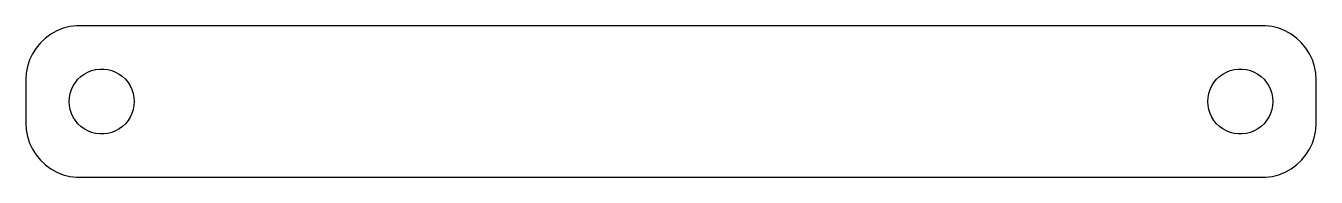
# Model space of a CAD drawing. Header units: metres. Extents: x -60 to 60, y -7 to 7.
import ezdxf

# ---------------------------------------------------------------- set-up
doc = ezdxf.new("R2010")
doc.units = ezdxf.units.M

msp = doc.modelspace()

# ---------------------------------------------------------------- linework, layer by layer
for p, q in [((-57.1791, 6.22163), (-57.6871, 5.85255)), ((-56.6289, 6.52412), (-57.1791, 6.22163)), ((-56.0451, 6.75528), (-56.6289, 6.52412)), ((-55.4369, 6.91142), (-56.0451, 6.75528)), ((-54.8139, 6.99013), (-55.4369, 6.91142)), ((54.8139, 6.99013), (-54.8139, 6.99013)), ((55.4369, 6.91142), (54.8139, 6.99013)), ((56.0451, 6.75528), (55.4369, 6.91142)), ((56.6289, 6.52412), (56.0451, 6.75528)), ((57.1791, 6.22163), (56.6289, 6.52412)), ((57.6871, 5.85255), (57.1791, 6.22163)), ((-58.5451, 4.93892), (-58.8815, 4.40877)), ((-58.1448, 5.42273), (-58.5451, 4.93892)), ((-57.6871, 5.85255), (-58.1448, 5.42273)), ((58.1448, 5.42273), (57.6871, 5.85255)), ((58.5451, 4.93892), (58.1448, 5.42273)), ((58.8815, 4.40877), (58.5451, 4.93892)), ((-59.1489, 3.84062), (-59.3429, 3.24344)), ((-58.8815, 4.40877), (-59.1489, 3.84062)), ((59.1489, 3.84062), (58.8815, 4.40877)), ((59.3429, 3.24344), (59.1489, 3.84062)), ((-59.4606, 2.62666), (-59.5, 2)), ((-59.3429, 3.24344), (-59.4606, 2.62666)), ((-54.4123, 2.31154), (-54.1075, 2.53297)), ((-54.1075, 2.53297), (-53.7773, 2.71448)), ((-53.7773, 2.71448), (-53.427, 2.85316)), ((-53.427, 2.85316), (-53.0621, 2.94685)), ((-53.0621, 2.94685), (-52.6884, 2.99408)), ((-52.6884, 2.99408), (-52.3116, 2.99408)), ((-52.3116, 2.99408), (-51.9379, 2.94685)), ((-51.9379, 2.94685), (-51.5729, 2.85316)), ((-51.5729, 2.85316), (-51.2227, 2.71448)), ((-51.2227, 2.71448), (-50.8925, 2.53297)), ((-50.8925, 2.53297), (-50.5877, 2.31154)), ((50.5877, 2.31154), (50.8925, 2.53297)), ((50.8925, 2.53297), (51.2227, 2.71448)), ((51.2227, 2.71448), (51.5729, 2.85316)), ((51.5729, 2.85316), (51.9379, 2.94685)), ((51.9379, 2.94685), (52.3116, 2.99408)), ((52.3116, 2.99408), (52.6884, 2.99408)), ((52.6884, 2.99408), (53.0621, 2.94685)), ((53.0621, 2.94685), (53.427, 2.85316)), ((53.427, 2.85316), (53.7773, 2.71448)), ((53.7773, 2.71448), (54.1075, 2.53297)), ((54.1075, 2.53297), (54.4123, 2.31154)), ((59.4606, 2.62666), (59.3429, 3.24344)), ((59.5, 2), (59.4606, 2.62666)), ((-59.5, 2), (-59.5, -2)), ((-55.2893, 1.10437), (-55.1289, 1.44525)), ((-55.1289, 1.44525), (-54.927, 1.76335)), ((-54.927, 1.76335), (-54.6869, 2.05363)), ((-54.6869, 2.05363), (-54.4123, 2.31154)), ((-50.5877, 2.31154), (-50.3131, 2.05363)), ((-50.3131, 2.05363), (-50.0729, 1.76335)), ((-50.0729, 1.76335), (-49.8711, 1.44525)), ((-49.8711, 1.44525), (-49.7107, 1.10437)), ((49.7107, 1.10437), (49.8711, 1.44525)), ((49.8711, 1.44525), (50.0729, 1.76335)), ((50.0729, 1.76335), (50.3131, 2.05363)), ((50.3131, 2.05363), (50.5877, 2.31154)), ((54.4123, 2.31154), (54.6869, 2.05363)), ((54.6869, 2.05363), (54.927, 1.76335)), ((54.927, 1.76335), (55.1289, 1.44525)), ((55.1289, 1.44525), (55.2893, 1.10437)), ((59.5, -2), (59.5, 2)), ((-55.5, 0), (-55.4763, 0.375992)), ((-55.4763, -0.375992), (-55.5, 0)), ((-55.4763, 0.375992), (-55.4057, 0.746063)), ((-55.4057, 0.746063), (-55.2893, 1.10437)), ((-49.7107, 1.10437), (-49.5942, 0.746063)), ((-49.5942, 0.746063), (-49.5237, 0.375992)), ((-49.5237, 0.375992), (-49.5, 0)), ((-49.5, 0), (-49.5237, -0.375992)), ((49.5, 0), (49.5237, 0.375992)), ((49.5237, -0.375992), (49.5, 0)), ((49.5237, 0.375992), (49.5942, 0.746063)), ((49.5942, 0.746063), (49.7107, 1.10437)), ((55.2893, 1.10437), (55.4057, 0.746063)), ((55.4057, 0.746063), (55.4763, 0.375992)), ((55.4763, 0.375992), (55.5, 0)), ((55.5, 0), (55.4763, -0.375992)), ((-55.4057, -0.746063), (-55.4763, -0.375992)), ((-55.2893, -1.10437), (-55.4057, -0.746063)), ((-55.1289, -1.44525), (-55.2893, -1.10437)), ((-49.7107, -1.10437), (-49.8711, -1.44525)), ((-49.5942, -0.746063), (-49.7107, -1.10437)), ((-49.5237, -0.375992), (-49.5942, -0.746063)), ((49.5942, -0.746063), (49.5237, -0.375992)), ((49.7107, -1.10437), (49.5942, -0.746063)), ((49.8711, -1.44525), (49.7107, -1.10437)), ((55.2893, -1.10437), (55.1289, -1.44525)), ((55.4057, -0.746063), (55.2893, -1.10437)), ((55.4763, -0.375992), (55.4057, -0.746063)), ((-59.5, -2), (-59.4606, -2.62666)), ((-54.927, -1.76335), (-55.1289, -1.44525)), ((-54.6869, -2.05363), (-54.927, -1.76335)), ((-54.4123, -2.31154), (-54.6869, -2.05363)), ((-54.1075, -2.53297), (-54.4123, -2.31154)), ((-50.5877, -2.31154), (-50.8925, -2.53297)), ((-50.3131, -2.05363), (-50.5877, -2.31154)), ((-50.0729, -1.76335), (-50.3131, -2.05363)), ((-49.8711, -1.44525), (-50.0729, -1.76335)), ((50.0729, -1.76335), (49.8711, -1.44525)), ((50.3131, -2.05363), (50.0729, -1.76335)), ((50.5877, -2.31154), (50.3131, -2.05363)), ((50.8925, -2.53297), (50.5877, -2.31154)), ((54.4123, -2.31154), (54.1075, -2.53297)), ((54.6869, -2.05363), (54.4123, -2.31154)), ((54.927, -1.76335), (54.6869, -2.05363)), ((55.1289, -1.44525), (54.927, -1.76335)), ((59.4606, -2.62666), (59.5, -2)), ((-59.4606, -2.62666), (-59.3429, -3.24344)), ((-59.3429, -3.24344), (-59.1489, -3.84062)), ((-53.7773, -2.71448), (-54.1075, -2.53297)), ((-53.427, -2.85316), (-53.7773, -2.71448)), ((-53.0621, -2.94685), (-53.427, -2.85316)), ((-52.6884, -2.99408), (-53.0621, -2.94685)), ((-52.3116, -2.99408), (-52.6884, -2.99408)), ((-51.9379, -2.94685), (-52.3116, -2.99408)), ((-51.5729, -2.85316), (-51.9379, -2.94685)), ((-51.2227, -2.71448), (-51.5729, -2.85316)), ((-50.8925, -2.53297), (-51.2227, -2.71448)), ((51.2227, -2.71448), (50.8925, -2.53297)), ((51.5729, -2.85316), (51.2227, -2.71448)), ((51.9379, -2.94685), (51.5729, -2.85316)), ((52.3116, -2.99408), (51.9379, -2.94685)), ((52.6884, -2.99408), (52.3116, -2.99408)), ((53.0621, -2.94685), (52.6884, -2.99408)), ((53.427, -2.85316), (53.0621, -2.94685)), ((53.7773, -2.71448), (53.427, -2.85316)), ((54.1075, -2.53297), (53.7773, -2.71448)), ((59.1489, -3.84062), (59.3429, -3.24344)), ((59.3429, -3.24344), (59.4606, -2.62666)), ((-59.1489, -3.84062), (-58.8815, -4.40877)), ((-58.8815, -4.40877), (-58.5451, -4.93892)), ((58.5451, -4.93892), (58.8815, -4.40877)), ((58.8815, -4.40877), (59.1489, -3.84062)), ((-58.5451, -4.93892), (-58.1448, -5.42273)), ((-58.1448, -5.42273), (-57.6871, -5.85255)), ((-57.6871, -5.85255), (-57.1791, -6.22163)), ((57.1791, -6.22163), (57.6871, -5.85255)), ((57.6871, -5.85255), (58.1448, -5.42273)), ((58.1448, -5.42273), (58.5451, -4.93892)), ((-57.1791, -6.22163), (-56.6289, -6.52412)), ((-56.6289, -6.52412), (-56.0451, -6.75528)), ((-56.0451, -6.75528), (-55.4369, -6.91142)), ((-55.4369, -6.91142), (-54.8139, -6.99013)), ((-54.8139, -6.99013), (54.8139, -6.99013)), ((54.8139, -6.99013), (55.4369, -6.91142)), ((55.4369, -6.91142), (56.0451, -6.75528)), ((56.0451, -6.75528), (56.6289, -6.52412)), ((56.6289, -6.52412), (57.1791, -6.22163))]:
    msp.add_line(p, q)

doc.saveas('drawing.dxf')
